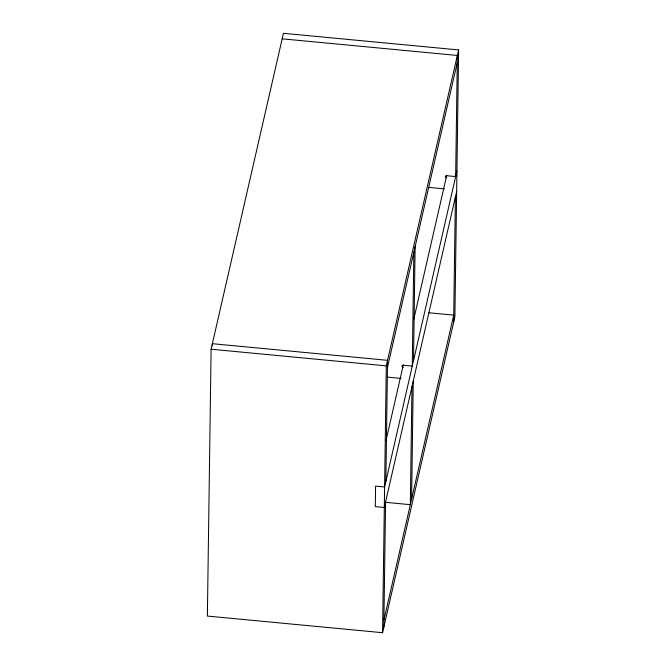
<?xml version="1.0" encoding="UTF-8"?>
<svg xmlns="http://www.w3.org/2000/svg" width="666" height="666" viewBox="0 0 666 666"><rect width="100%" height="100%" fill="white"/><g stroke="black" fill="none" stroke-linecap="round" stroke-linejoin="round"><path stroke-width="1" d="M211.105 349.217L207.376 616.067L382.559 632.7L454.895 316.783L458.624 49.933L283.441 33.3L211.105 349.217L386.288 365.85L458.624 49.933M212.337 345.762L212.371 343.689L387.554 360.323L385.864 481.426M382.559 632.7L386.288 365.85M383.824 627.172L385.572 501.956M411.979 386.646L410.331 504.678L384.923 502.264M413.852 252.198L412.262 366.117L403.246 365.268A1.299 1.016 12.9 0 0 401.948 366.167A1.299 1.016 12.9 0 0 403.221 367.316M411.596 499.15L413.245 381.119M413.528 360.589L415.118 246.67M453.629 322.311L455.377 197.094M387.454 367.507L457.259 62.646M386.014 440.534L403.396 364.593M413.836 319.031L446.753 175.25M456.934 171.045L384.598 486.954L375.582 486.105L375.291 506.626L384.307 507.484L456.643 191.567M383.924 619.988L453.729 315.126L428.996 312.779M282.176 38.828L457.359 55.461L455.661 176.573L446.645 175.716A1.299 1.016 12.9 0 0 445.346 176.615A1.299 1.016 12.9 0 0 446.62 177.764M428.879 187.387L444.397 188.861M387.712 377.147L401.015 378.413"/></g></svg>
